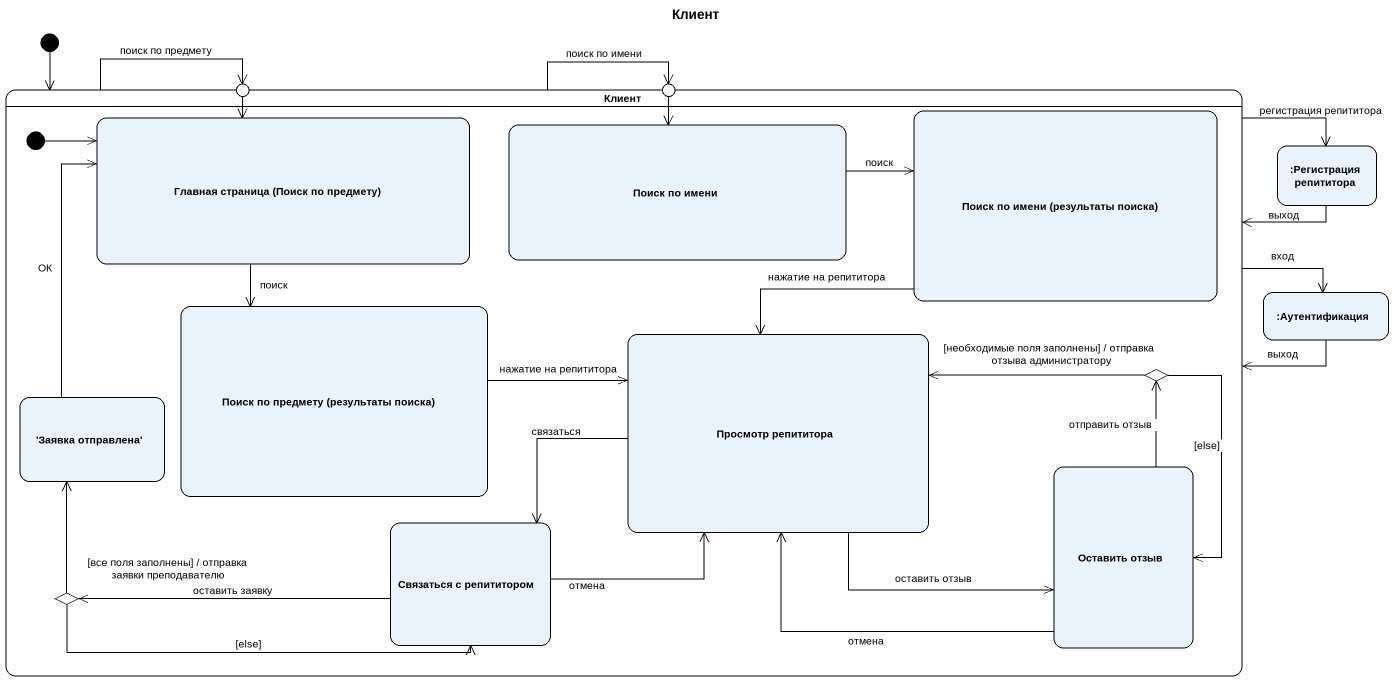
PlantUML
@startuml
title Клиент
hide empty description
state Клиент {
  state "Поиск по имени (результаты поиска)" as Поиск_по_имени_результаты
  state "Главная страница (Поиск по предмету)" as Главная_страница_Поиск_по
  state "Поиск по имени" as Поиск_по_имени
  state "Поиск по предмету (результаты поиска)" as Поиск_по_предмету
  state "Просмотр репититора" as Просмотр_репититора
  state choice1 <<choice>>
  state "'Заявка отправлена'" as Заявка_отправлена
  state "Оставить отзыв" as Оставить_отзыв
  state "Связаться с репититором" as Связаться_с_репититором
  state choice2 <<choice>>
  [*] -right-> Главная_страница_Поиск_по
}
state entry1 <<choice>>
state entry2 <<choice>>
state ":Регистрация репититора" as Регистрация_репититора
state ":Аутентификация" as Аутентификация
[*] -right-> Клиент
Клиент -up-> entry1 : поиск по предмету
Клиент -up-> entry2 : поиск по имени
Клиент -right-> Регистрация_репититора : регистрация репититора
Клиент -right-> Аутентификация : вход
entry1 --> Главная_страница_Поиск_по
entry2 --> Поиск_по_имени
Поиск_по_имени_результаты --> Просмотр_репититора : нажатие на репититора
Главная_страница_Поиск_по --> Поиск_по_предмету : поиск
Поиск_по_имени -right-> Поиск_по_имени_результаты : поиск
Регистрация_репититора -left-> Клиент : выход
Поиск_по_предмету -right-> Просмотр_репититора : нажатие на репититора
Просмотр_репититора -right-> Оставить_отзыв : оставить отзыв
Просмотр_репититора -left-> Связаться_с_репититором : связаться
Аутентификация -left-> Клиент : выход
choice1 -left-> Просмотр_репититора : [необходимые поля заполнены] / отправка отзыва администратору
choice1 --> Оставить_отзыв : [else]
Заявка_отправлена -up-> Главная_страница_Поиск_по : ОК
Оставить_отзыв -left-> Просмотр_репититора : отмена
Оставить_отзыв -up-> choice1 : отправить отзыв
Связаться_с_репититором -right-> Просмотр_репититора : отмена
Связаться_с_репититором -left-> choice2 : оставить заявку
choice2 -up-> Заявка_отправлена : [все поля заполнены] / отправка заявки преподавателю
choice2 -right-> Связаться_с_репититором : [else]
@enduml
